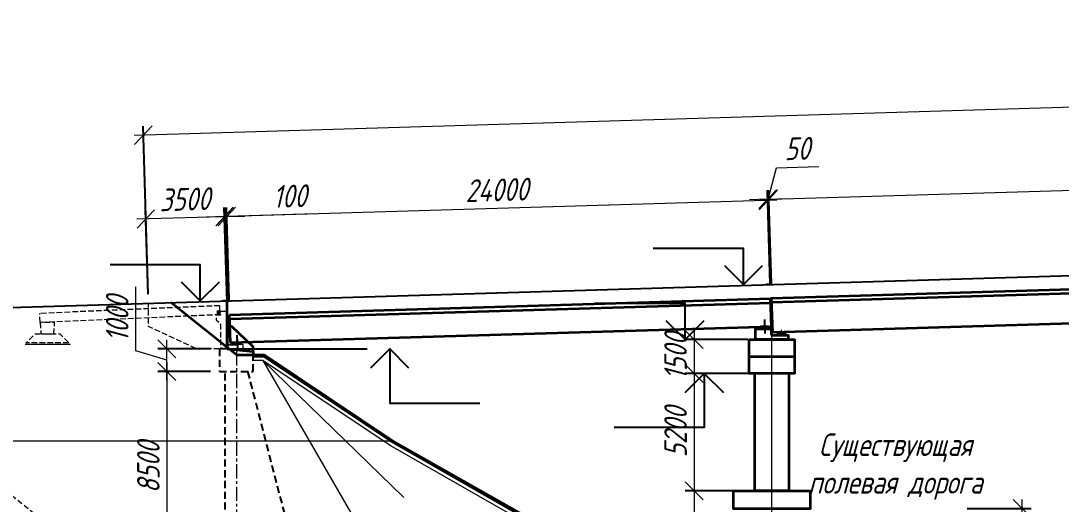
# Model space of a CAD drawing. Header units: millimetres. Extents: x 1864 to 10174863, y -4887456 to 5366151.
# Drawn here: x 5301896 to 5348033, y 9152 to 30555 of the extents above; entities that cross this region are included whole.
import ezdxf
from ezdxf.enums import TextEntityAlignment as Align

# ---------------------------------------------------------------- set-up
doc = ezdxf.new("R2018")
doc.units = ezdxf.units.MM
for name, pattern in [('DASHED', [7, 5, -2, 0]), ('HIDDEN', [9.525, 6.35, -3.175]), ('невидимая', [9.525, 6.35, -3.175]), ('осевая', [2, 1.25, -0.25, 0.25, -0.25])]:
    doc.linetypes.add(name, pattern=pattern)
for name, color, linetype, lineweight in [('(m)Невидимый контур', 4, 'HIDDEN', 18), ('04_Невидимые', 3, 'Continuous', 13), ('1-Бетон', 106, 'Continuous', 35), ('1-Примечания', 4, 'Continuous', 25), ('1-Размеры', 1, 'Continuous', 25), ('1-Текст_3', 250, 'Continuous', 25), ('ИС_TXT', 4, 'Continuous', 18), ('ИС_АРМ', 1, 'Continuous', 35), ('ИС_Основная', 7, 'Continuous', 35), ('ИС_Ось', 3, 'осевая', 18), ('ИС_Разм', 3, 'Continuous', 18), ('ИС_Размер', 3, 'Continuous', 18), ('ИС_Тонкая', 3, 'Continuous', 18)]:
    doc.layers.add(name, color=color, linetype=linetype, lineweight=lineweight)
doc.layers.add('ИС_Невидимая', color=4, linetype='невидимая')
doc.layers.add('Красный профиль', color=1, linetype='Continuous')
doc.styles.add('0', font='isocpeur.ttf', dxfattribs={"width": 0.8, "oblique": 15})
doc.styles.add('ISOCPEUR', font='isocpeur.ttf', dxfattribs={"width": 0.8, "oblique": 15, "height": 2.5})
doc.styles.get("Standard").update_dxf_attribs({"font": 'arial.ttf'})
doc.dimstyles.new('М400нов', dxfattribs={"dimscale": 400, "dimtxt": 2.5, "dimasz": 2, "dimexe": 1, "dimexo": 1, "dimgap": 0.8, "dimtad": 1, "dimdec": 0, "dimzin": 0, "dimdsep": 46, "dimtxsty": '0', "dimblk": 'OBLIQUE', "dimcen": 0.09, "dimdle": 1, "dimclrd": 256, "dimclre": 256, "dimclrt": 256, "dimadec": 4, "dimazin": 0, "dimtfac": 1, "dimtdec": 0, "dimtmove": 1, "dimatfit": 2, "dimfxl": 1, "dimtolj": 1, "dimtzin": 0, "dimlwd": -1, "dimarcsym": 0})

# ---------------------------------------------------------------- blocks, each defined once
blk = doc.blocks.new('33')
at = {"layer": '1-Бетон'}
for points in [[(33000, 1530), (33000, 0), (0, 0), (0, 1530), (33000, 1530)], [(0, 1350), (33000, 1350)]]:
    blk.add_lwpolyline(points, dxfattribs=at)
at = {"layer": 'ИС_Ось'}
for points in [[(400, -108), (400, 108)], [(32600, -108), (32600, 108)]]:
    blk.add_lwpolyline(points, dxfattribs=at)
blk = doc.blocks.new('_OBLIQUE')
at = {"color": 0, "linetype": 'ByBlock', "lineweight": -2}
blk.add_line((0.5, 0.5), (-0.5, -0.5), dxfattribs=at)
blk = doc.blocks.new('*D1196')
at = {"layer": 'Defpoints', "color": 0, "linetype": 'Continuous', "transparency": 16777216}
for p in [(5461641, 30143), (5461865, 22692), (5307554, 18046)]:
    blk.add_point(p, dxfattribs=at)
at = {"layer": 'ИС_Размер', "lineweight": -2, "transparency": 16777216}
for p, q in [((5461853, 23092), (5461629, 30543)), ((5307542, 18446), (5307318, 25898))]:
    blk.add_line(p, q, dxfattribs=at)
at = {"layer": 'ИС_Размер', "transparency": 16777216}
blk.add_line((5306930, 25486), (5462041, 30155), dxfattribs=at)
at = {"layer": 'ИС_Размер', "linetype": 'Continuous', "transparency": 16777216, "xscale": 800, "yscale": 800, "zscale": 800}
for p, rotation in [((5461641, 30143), 1.724269677828699), ((5307330, 25498), 181.7242696778287)]:
    blk.add_blockref('_OBLIQUE', p, dxfattribs=dict(at, rotation=rotation))
at = {"layer": 'ИС_Размер', "linetype": 'Continuous', "transparency": 16777216, "insert": (5384461, 28640), "char_height": 1000, "attachment_point": 5, "rotation": 1.7243, "style": '0'}
blk.add_mtext('\\A1;154400', dxfattribs=at)
blk = doc.blocks.new('*U455')
blk.add_lwpolyline([(0, 0), (0, 200)])
at = {"layer": 'Defpoints'}
for points in [[(-9, 0), (-9, 200)], [(-8, 0), (-8, 200)], [(8, 0), (8, 200)], [(9, 0), (9, 200)]]:
    blk.add_lwpolyline(points, dxfattribs=at)
blk = doc.blocks.new('б24 1.23')
at = {"layer": '1-Бетон', "linetype": 'Continuous'}
for points in [[(0, 0), (6, 1230)], [(5, 1050), (24005, 940)], [(6, 1230), (24005, 1120)], [(24000, -110), (24005, 1120)], [(0, 0), (24000, -110)]]:
    blk.add_lwpolyline(points, dxfattribs=at)
at = {"layer": 'Красный профиль', "linetype": 'Continuous'}
for points in [[(301, 306), (299, -309)], [(23701, 199), (23698, -416)]]:
    blk.add_lwpolyline(points, dxfattribs=at)
blk = doc.blocks.new('*D1197')
at = {"layer": 'Defpoints', "color": 0, "linetype": 'Continuous', "transparency": 16777216}
for p in [(5368053, 23647), (5368177, 19499), (5335192, 18509)]:
    blk.add_point(p, dxfattribs=at)
at = {"layer": 'ИС_Размер', "lineweight": -2, "transparency": 16777216}
for p, q in [((5368165, 19899), (5368041, 24047)), ((5335180, 18909), (5335055, 23057))]:
    blk.add_line(p, q, dxfattribs=at)
at = {"layer": 'ИС_Размер', "transparency": 16777216}
blk.add_line((5334668, 22645), (5368452, 23659), dxfattribs=at)
at = {"layer": 'ИС_Размер', "linetype": 'Continuous', "transparency": 16777216, "xscale": 800, "yscale": 800, "zscale": 800}
for p, rotation in [((5368053, 23647), 1.718358011817151), ((5335067, 22657), 181.7183580118171)]:
    blk.add_blockref('_OBLIQUE', p, dxfattribs=dict(at, rotation=rotation))
at = {"layer": 'ИС_Размер', "linetype": 'Continuous', "transparency": 16777216, "insert": (5351535, 23972), "char_height": 1000, "attachment_point": 5, "rotation": 1.7184, "style": '0'}
blk.add_mtext('\\A1;33000', dxfattribs=at)
blk = doc.blocks.new('*D1202')
at = {"layer": 'Defpoints', "color": 0, "linetype": 'Continuous', "transparency": 16777216}
for p in [(5335067, 22657), (5335142, 18508), (5335192, 18509)]:
    blk.add_point(p, dxfattribs=at)
at = {"layer": 'ИС_Размер', "transparency": 16777216}
for p, q in [((5335043, 22657), (5335415, 24048)), ((5335415, 24048), (5337282, 24104)), ((5335018, 22656), (5334218, 22632)), ((5335018, 22656), (5335067, 22657)), ((5335018, 22656), (5335067, 22657)), ((5335067, 22657), (5335867, 22681))]:
    blk.add_line(p, q, dxfattribs=at)
at = {"layer": 'ИС_Размер', "lineweight": -2, "transparency": 16777216}
for p, q in [((5335130, 18908), (5335006, 23056)), ((5335180, 18909), (5335055, 23057))]:
    blk.add_line(p, q, dxfattribs=at)
at = {"layer": 'ИС_Размер', "linetype": 'Continuous', "transparency": 16777216, "xscale": 800, "yscale": 800, "zscale": 800}
for p, rotation in [((5335067, 22657), 181.7183580117118), ((5335018, 22656), 1.71835801171178)]:
    blk.add_blockref('_OBLIQUE', p, dxfattribs=dict(at, rotation=rotation))
at = {"layer": 'ИС_Размер', "linetype": 'Continuous', "transparency": 16777216, "insert": (5336324, 24896), "char_height": 1000, "attachment_point": 5, "rotation": 1.7184, "style": '0'}
blk.add_mtext('\\A1;50', dxfattribs=at)
blk = doc.blocks.new('*D1203')
at = {"layer": 'Defpoints', "color": 0, "linetype": 'Continuous', "transparency": 16777216}
for p in [(5311032, 21888), (5335142, 18508), (5311153, 17796)]:
    blk.add_point(p, dxfattribs=at)
at = {"layer": 'ИС_Размер', "transparency": 16777216}
blk.add_line((5335421, 22612), (5310632, 21877), dxfattribs=at)
at = {"layer": 'ИС_Размер', "lineweight": -2, "transparency": 16777216}
for p, q in [((5335131, 18908), (5335009, 23000)), ((5311141, 18196), (5311020, 22288))]:
    blk.add_line(p, q, dxfattribs=at)
at = {"layer": 'ИС_Размер', "linetype": 'Continuous', "transparency": 16777216, "xscale": 800, "yscale": 800, "zscale": 800}
for p, rotation in [((5335021, 22600), 1.699057018737031), ((5311032, 21888), 181.6990570187371)]:
    blk.add_blockref('_OBLIQUE', p, dxfattribs=dict(at, rotation=rotation))
at = {"layer": 'ИС_Размер', "linetype": 'Continuous', "transparency": 16777216, "insert": (5323002, 23064), "char_height": 1000, "attachment_point": 5, "rotation": 1.6991, "style": '0'}
blk.add_mtext('\\A1;24000', dxfattribs=at)
blk = doc.blocks.new('*D1204')
at = {"layer": 'Defpoints', "color": 0, "linetype": 'Continuous', "transparency": 16777216}
for p in [(5310930, 21885), (5311054, 17706), (5311153, 17709)]:
    blk.add_point(p, dxfattribs=at)
at = {"layer": 'ИС_Размер', "lineweight": -2, "transparency": 16777216}
for p, q in [((5311042, 18106), (5310918, 22285)), ((5311141, 18108), (5311017, 22288))]:
    blk.add_line(p, q, dxfattribs=at)
at = {"layer": 'ИС_Размер', "transparency": 16777216}
for p, q in [((5310930, 21885), (5310130, 21862)), ((5311029, 21888), (5310930, 21885)), ((5311029, 21888), (5310930, 21885)), ((5314975, 22005), (5311029, 21888)), ((5311029, 21888), (5311829, 21912))]:
    blk.add_line(p, q, dxfattribs=at)
at = {"layer": 'ИС_Размер', "linetype": 'Continuous', "transparency": 16777216, "xscale": 800, "yscale": 800, "zscale": 800}
for p, rotation in [((5310930, 21885), 1.699057018644369), ((5311029, 21888), 181.6990570186444)]:
    blk.add_blockref('_OBLIQUE', p, dxfattribs=dict(at, rotation=rotation))
at = {"layer": 'ИС_Размер', "linetype": 'Continuous', "transparency": 16777216, "insert": (5313817, 22791), "char_height": 1000, "attachment_point": 5, "rotation": 1.6991, "style": '0'}
blk.add_mtext('\\A1;100', dxfattribs=at)
blk = doc.blocks.new('*D1205')
at = {"layer": 'Defpoints', "color": 0, "linetype": 'Continuous', "transparency": 16777216}
for p in [(5307442, 21779), (5307554, 18050), (5311054, 18155)]:
    blk.add_point(p, dxfattribs=at)
at = {"layer": 'ИС_Размер', "lineweight": -2, "transparency": 16777216}
for p, q in [((5307542, 18450), (5307430, 22179)), ((5311042, 18555), (5310930, 22284))]:
    blk.add_line(p, q, dxfattribs=at)
at = {"layer": 'ИС_Размер', "transparency": 16777216}
blk.add_line((5311341, 21896), (5307042, 21767), dxfattribs=at)
at = {"layer": 'ИС_Размер', "linetype": 'Continuous', "transparency": 16777216, "xscale": 800, "yscale": 800, "zscale": 800}
for p, rotation in [((5307442, 21779), 181.7209602020484), ((5310942, 21884), 1.720960202048429)]:
    blk.add_blockref('_OBLIQUE', p, dxfattribs=dict(at, rotation=rotation))
at = {"layer": 'ИС_Размер', "linetype": 'Continuous', "transparency": 16777216, "insert": (5309167, 22651), "char_height": 1000, "attachment_point": 5, "rotation": 1.721, "style": '0'}
blk.add_mtext('\\A1;3500', dxfattribs=at)
blk = doc.blocks.new('*U446')
at = {"layer": '1-Примечания', "linetype": 'Continuous'}
blk.add_line((0, 0), (4.5, 0), dxfattribs=at)
for points in [[(7, 0), (7, 4), (17, 4)], [(9.12, 2.12), (7, 0), (4.88, 2.12)]]:
    blk.add_lwpolyline(points, dxfattribs=at)
at = {"layer": '1-Текст_3', "lineweight": 30, "oblique": 15, "width": 0.8, "flags": 104}
blk.add_attdef('ВЫСОТА', text='', height=3, dxfattribs=at).set_placement((12.13, 6.17), align=Align.MIDDLE_CENTER)
blk.add_attdef('ПРИМЕЧАНИЕ', text='', height=3, dxfattribs=at).set_placement((12, 3.25), align=Align.TOP_CENTER)
blk = doc.blocks.new('*U447')
at = {"layer": '1-Примечания', "linetype": 'Continuous'}
blk.add_line((0, 0), (2.5, 0), dxfattribs=at)
for points in [[(7.12, -2.12), (5, 0), (2.88, -2.12)], [(5, 0), (5, -6), (15, -6)]]:
    blk.add_lwpolyline(points, dxfattribs=at)
at = {"layer": '1-Текст_3', "lineweight": 30, "oblique": 15, "width": 0.8, "flags": 104}
blk.add_attdef('ВЫСОТА', text='', height=3, dxfattribs=at).set_placement((10.13, -3.83), align=Align.MIDDLE_CENTER)
blk.add_attdef('ПРИМЕЧАНИЕ', text='', height=3, dxfattribs=at).set_placement((10, -6.75), align=Align.TOP_CENTER)
blk = doc.blocks.new('*U437')
at = {"layer": '1-Примечания', "linetype": 'Continuous'}
blk.add_line((0, 0), (0.5, 0), dxfattribs=at)
for points in [[(3, 0), (3, 4), (13, 4)], [(5.12, 2.12), (3, 0), (0.88, 2.12)]]:
    blk.add_lwpolyline(points, dxfattribs=at)
at = {"layer": '1-Текст_3', "lineweight": 30, "oblique": 15, "width": 0.8, "flags": 104}
blk.add_attdef('ВЫСОТА', text='', height=3, dxfattribs=at).set_placement((8.13, 6.17), align=Align.MIDDLE_CENTER)
blk.add_attdef('ПРИМЕЧАНИЕ', text='', height=3, dxfattribs=at).set_placement((8, 3.25), align=Align.TOP_CENTER)
blk = doc.blocks.new('*U439')
at = {"layer": '1-Примечания', "linetype": 'Continuous'}
blk.add_line((0, 0), (0.5, 0), dxfattribs=at)
for points in [[(3, 0), (3, 4), (13, 4)], [(5.12, 2.12), (3, 0), (0.88, 2.12)]]:
    blk.add_lwpolyline(points, dxfattribs=at)
at = {"layer": '1-Текст_3', "lineweight": 30, "oblique": 15, "width": 0.8, "flags": 104}
blk.add_attdef('ВЫСОТА', text='', height=3, dxfattribs=at).set_placement((8.13, 6.17), align=Align.MIDDLE_CENTER)
blk.add_attdef('ПРИМЕЧАНИЕ', text='', height=3, dxfattribs=at).set_placement((8, 3.25), align=Align.TOP_CENTER)
blk = doc.blocks.new('*U442')
at = {"layer": '1-Примечания', "linetype": 'Continuous'}
blk.add_line((0, 0), (-15.5, 0), dxfattribs=at)
for points in [[(-18, 0), (-18, -6), (-28, -6)], [(-20.12, -2.12), (-18, 0), (-15.88, -2.12)]]:
    blk.add_lwpolyline(points, dxfattribs=at)
at = {"layer": '1-Текст_3', "lineweight": 30, "oblique": 15, "width": 0.8, "flags": 104}
blk.add_attdef('ВЫСОТА', text='', height=3, dxfattribs=at).set_placement((-23.13, -3.83), align=Align.MIDDLE_CENTER)
blk.add_attdef('ПРИМЕЧАНИЕ', text='', height=3, dxfattribs=at).set_placement((-23, -6.75), align=Align.TOP_CENTER)
blk = doc.blocks.new('*D1243')
at = {"layer": 'Defpoints', "color": 0, "linetype": 'Continuous', "transparency": 16777216}
for p in [(5343461, 8964), (5346307, 8964), (5343461, 4464)]:
    blk.add_point(p, dxfattribs=at)
at = {"layer": 'ИС_Размер', "transparency": 16777216}
blk.add_line((5346307, 4064), (5346307, 9364), dxfattribs=at)
at = {"layer": 'ИС_Размер', "lineweight": -2, "transparency": 16777216}
for p, q in [((5343861, 8964), (5346707, 8964)), ((5343861, 4464), (5346707, 4464))]:
    blk.add_line(p, q, dxfattribs=at)
at = {"layer": 'ИС_Размер', "linetype": 'Continuous', "transparency": 16777216, "xscale": 800, "yscale": 800, "zscale": 800}
for p, rotation in [((5346307, 8964), 90), ((5346307, 4464), 270)]:
    blk.add_blockref('_OBLIQUE', p, dxfattribs=dict(at, rotation=rotation))
at = {"layer": 'ИС_Размер', "linetype": 'Continuous', "transparency": 16777216, "insert": (5345487, 6714), "char_height": 1000, "attachment_point": 5, "rotation": 90, "style": '0'}
blk.add_mtext('\\A1;4500', dxfattribs=at)
blk = doc.blocks.new('*D1263')
at = {"layer": 'Defpoints', "color": 0, "linetype": 'Continuous', "transparency": 16777216}
for p in [(5334203, 14940), (5331752, 9740), (5334453, 9740)]:
    blk.add_point(p, dxfattribs=at)
at = {"layer": 'ИС_Размер', "transparency": 16777216}
blk.add_line((5331752, 15340), (5331752, 9340), dxfattribs=at)
at = {"layer": 'ИС_Размер', "lineweight": -2, "transparency": 16777216}
for p, q in [((5333803, 14940), (5331352, 14940)), ((5334053, 9740), (5331352, 9740))]:
    blk.add_line(p, q, dxfattribs=at)
at = {"layer": 'ИС_Размер', "linetype": 'Continuous', "transparency": 16777216, "xscale": 800, "yscale": 800, "zscale": 800}
for p, rotation in [((5331752, 14940), 90), ((5331752, 9740), 270)]:
    blk.add_blockref('_OBLIQUE', p, dxfattribs=dict(at, rotation=rotation))
at = {"layer": 'ИС_Размер', "linetype": 'Continuous', "transparency": 16777216, "insert": (5330932, 12340), "char_height": 1000, "attachment_point": 5, "rotation": 90, "style": '0'}
blk.add_mtext('\\A1;5200', dxfattribs=at)
blk = doc.blocks.new('*D1264')
at = {"layer": 'Defpoints', "color": 0, "linetype": 'Continuous', "transparency": 16777216}
for p in [(5334203, 16440), (5331752, 14940), (5334203, 14940)]:
    blk.add_point(p, dxfattribs=at)
at = {"layer": 'ИС_Размер', "transparency": 16777216}
blk.add_line((5331752, 16840), (5331752, 14540), dxfattribs=at)
at = {"layer": 'ИС_Размер', "lineweight": -2, "transparency": 16777216}
for p, q in [((5333803, 16440), (5331352, 16440)), ((5333803, 14940), (5331352, 14940))]:
    blk.add_line(p, q, dxfattribs=at)
at = {"layer": 'ИС_Размер', "linetype": 'Continuous', "transparency": 16777216, "xscale": 800, "yscale": 800, "zscale": 800}
for p, rotation in [((5331752, 16440), 90), ((5331752, 14940), 270)]:
    blk.add_blockref('_OBLIQUE', p, dxfattribs=dict(at, rotation=rotation))
at = {"layer": 'ИС_Размер', "linetype": 'Continuous', "transparency": 16777216, "insert": (5330932, 15690), "char_height": 1000, "attachment_point": 5, "rotation": 90, "style": '0'}
blk.add_mtext('\\A1;1500', dxfattribs=at)
blk = doc.blocks.new('*D1265')
at = {"layer": 'Defpoints', "color": 0, "linetype": 'Continuous', "transparency": 16777216}
for p in [(5334453, 9740), (5331752, 2940), (5333203, 2940)]:
    blk.add_point(p, dxfattribs=at)
at = {"layer": 'ИС_Размер', "lineweight": -2, "transparency": 16777216}
for p, q in [((5334053, 9740), (5331352, 9740)), ((5332803, 2940), (5331352, 2940))]:
    blk.add_line(p, q, dxfattribs=at)
at = {"layer": 'ИС_Размер', "transparency": 16777216}
blk.add_line((5331752, 10140), (5331752, 2540), dxfattribs=at)
at = {"layer": 'ИС_Размер', "linetype": 'Continuous', "transparency": 16777216, "xscale": 800, "yscale": 800, "zscale": 800}
for p, rotation in [((5331752, 9740), 90), ((5331752, 2940), 270)]:
    blk.add_blockref('_OBLIQUE', p, dxfattribs=dict(at, rotation=rotation))
at = {"layer": 'ИС_Размер', "linetype": 'Continuous', "transparency": 16777216, "insert": (5330932, 6340), "char_height": 1000, "attachment_point": 5, "rotation": 90, "style": '0'}
blk.add_mtext('\\A1;6800', dxfattribs=at)
blk = doc.blocks.new('*D1266')
at = {"layer": 'Defpoints', "color": 0, "linetype": 'Continuous', "transparency": 16777216}
for p in [(5310704, 15029), (5308372, 6529), (5310491, 6529)]:
    blk.add_point(p, dxfattribs=at)
at = {"layer": 'ИС_Размер', "transparency": 16777216}
blk.add_line((5308372, 15429), (5308372, 6129), dxfattribs=at)
at = {"layer": 'ИС_Размер', "lineweight": -2, "transparency": 16777216}
for p, q in [((5310304, 15029), (5307972, 15029)), ((5310091, 6529), (5307972, 6529))]:
    blk.add_line(p, q, dxfattribs=at)
at = {"layer": 'ИС_Размер', "linetype": 'Continuous', "transparency": 16777216, "xscale": 800, "yscale": 800, "zscale": 800}
for p, rotation in [((5308372, 15029), 90), ((5308372, 6529), 270)]:
    blk.add_blockref('_OBLIQUE', p, dxfattribs=dict(at, rotation=rotation))
at = {"layer": 'ИС_Размер', "linetype": 'Continuous', "transparency": 16777216, "insert": (5307552, 10779), "char_height": 1000, "attachment_point": 5, "rotation": 90, "style": '0'}
blk.add_mtext('\\A1;8500', dxfattribs=at)
blk = doc.blocks.new('*D1268')
at = {"layer": 'Defpoints', "color": 0, "linetype": 'Continuous', "transparency": 16777216}
for p in [(5308372, 16025), (5310704, 16025), (5310704, 15029)]:
    blk.add_point(p, dxfattribs=at)
at = {"layer": 'ИС_Размер', "transparency": 16777216}
for p, q in [((5306992, 15941), (5306992, 18769)), ((5308372, 14629), (5308372, 16425)), ((5308372, 15527), (5306992, 15941))]:
    blk.add_line(p, q, dxfattribs=at)
at = {"layer": 'ИС_Размер', "lineweight": -2, "transparency": 16777216}
for p, q in [((5310304, 16025), (5307972, 16025)), ((5310304, 15029), (5307972, 15029))]:
    blk.add_line(p, q, dxfattribs=at)
at = {"layer": 'ИС_Размер', "linetype": 'Continuous', "transparency": 16777216, "xscale": 800, "yscale": 800, "zscale": 800}
for p, rotation in [((5308372, 16025), 90), ((5308372, 15029), 270)]:
    blk.add_blockref('_OBLIQUE', p, dxfattribs=dict(at, rotation=rotation))
at = {"layer": 'ИС_Размер', "linetype": 'Continuous', "transparency": 16777216, "insert": (5306172, 17355), "char_height": 1000, "attachment_point": 5, "rotation": 90, "style": '0'}
blk.add_mtext('\\A1;1000', dxfattribs=at)

msp = doc.modelspace()

# ---------------------------------------------------------------- linework, layer by layer
at = {"layer": '(m)Невидимый контур', "color": 3, "ltscale": 37}
msp.add_line((5308002.7, 4328.6), (5291539.2, 17487.3), dxfattribs=at)
at = {"linetype": 'Continuous', "flags": 128}
msp.add_lwpolyline([(5311053.6, 16225.8), (5311453.6, 16225.8), (5311453.6, 16297.8)], dxfattribs=at)
at = {"layer": '04_Невидимые', "color": 4, "linetype": 'DASHED', "ltscale": 50, "flags": 128}
for points in [[(5311053.6, 16025.4), (5309703.8, 16025.4), (5307554.8, 17025.7), (5307554.1, 18050.5)], [(5302750.8, 17199.3), (5302733.8, 17599.8)], [(5310726.6, 17939.4), (5302743.6, 17600.2)], [(5310743.5, 17539.8), (5302760.6, 17200.5)], [(5302760.6, 17200.5), (5302760.6, 17190.5)]]:
    msp.add_lwpolyline(points, dxfattribs=at)
for points in [[(5311053.6, 16025.4), (5311053.6, 17690.2), (5310754.1, 17690.2), (5310754.1, 17521.7), (5310553.6, 17521.7), (5310553.6, 17321.7), (5310753.6, 17121.7), (5310753.6, 16025.4)], [(5302760.6, 17190.5), (5302784.6, 16710.5), (5302805.6, 16690.5), (5303345.6, 16690.5), (5303366.6, 16710.5), (5303390.6, 17190.5)], [(5304025.6, 16290.5), (5302125.6, 16290.5), (5302525.6, 16690.5), (5303625.6, 16690.5)]]:
    msp.add_lwpolyline(points, close=True, dxfattribs=at)
at = {"layer": '04_Невидимые', "color": 4, "linetype": 'DASHED', "ltscale": 500, "flags": 128}
msp.add_lwpolyline([(5310743.6, 17539), (5310726.6, 17939.4)], dxfattribs=at)
msp.add_lwpolyline([(5310743.6, 17539), (5310726.6, 17939.4)], dxfattribs=at)
msp.add_lwpolyline([(5311053.6, 16025.5), (5311753.6, 15956.7), (5311753.6, 16225.8), (5311053.6, 16225.8)], close=True, dxfattribs=at)
at = {"layer": '1-Бетон'}
for points in [[(5334477.9, 16440.2), (5334477.9, 16916.2), (5335178.2, 16916.2), (5335178.2, 16640.2)], [(5335178.2, 16640.2), (5335927.9, 16640.2), (5335927.9, 16440.2), (5334477.9, 16440.2), (5334477.9, 16440.2)], [(5334203, 15690.2), (5336203, 15690.2)], [(5335953.8, 14940.2), (5335953.1, 9739.7), (5334453.1, 9739.7), (5334453.8, 14940.2)]]:
    msp.add_lwpolyline(points, dxfattribs=at)
for points in [[(5335048.5, 16995.8), (5334708.5, 16995.8), (5334708.5, 17015.8), (5335048.5, 17015.8)], [(5335028.5, 16995.8), (5334728.5, 16995.8), (5334728.5, 16916.2), (5335028.5, 16916.2)], [(5335798.2, 16718.2), (5335458.2, 16718.2), (5335458.2, 16738.2), (5335798.2, 16738.2)], [(5335778.2, 16640.2), (5335478.2, 16640.2), (5335478.2, 16718.2), (5335778.2, 16718.2)], [(5311573.6, 16277.8), (5311333.6, 16277.8), (5311333.6, 16297.8), (5311573.6, 16297.8)], [(5311553.7, 16225.8), (5311353.7, 16225.8), (5311353.7, 16277.8), (5311553.7, 16277.8)], [(5334203, 16440.2), (5336203, 16440.2), (5336203, 14940.2), (5334203, 14940.2)], [(5333504.3, 9739.7), (5336904.3, 9739.7), (5336904.3, 8939.7), (5333504.3, 8939.7)]]:
    msp.add_lwpolyline(points, close=True, dxfattribs=at)
at = {"layer": '1-Бетон', "color": 1}
msp.add_lwpolyline([(5312203.8, 15744.6), (5312703.5, 15744.6), (5318399.1, 11947.6), (5331923, 4296.5)], dxfattribs=at)
at = {"layer": 'ИС_TXT', "color": 5, "ltscale": 0.05}
msp.add_line((5304094.9, 16227.1, 999), (5302094.9, 16227.1, 999), dxfattribs=at)
at = {"layer": 'ИС_Невидимая', "ltscale": 50}
msp.add_lwpolyline([(5312203.8, 15912.4), (5311053.6, 16025.5), (5310703.8, 16025.4), (5310703.8, 15028.6), (5312203.8, 15028.6)], close=True, dxfattribs=at)
msp.add_lwpolyline([(5311953.3, 15028.6), (5314153, 6528.6), (5310953, 6528.6), (5310953.5, 15028.6)], dxfattribs=at)
at = {"layer": 'ИС_Основная'}
for p, q in [((5311473.3, 15744.6), (5308553.5, 18080.4)), ((5312203.8, 15912.4), (5312203.5, 15744.6))]:
    msp.add_line(p, q, dxfattribs=at)
for points in [[(5311053.6, 16025.5), (5311053.6, 18155.4)], [(5318399.1, 11947.6), (5312703.5, 15744.6), (5311473.3, 15744.6)], [(5331722.3, 4334.3), (5318399.1, 11947.6)]]:
    msp.add_lwpolyline(points, dxfattribs=at)
msp.add_lwpolyline([(5311053.6, 16025.5), (5312203.8, 15912.4), (5312203.8, 16112.4), (5311253.6, 17017.4), (5311053.6, 17017.4)], close=True, dxfattribs=at)
at = {"layer": 'ИС_Ось', "ltscale": 10}
msp.add_lwpolyline([(5334878.2, 17075.8), (5334878.2, 16952.6)], dxfattribs=at)
at = {"layer": 'ИС_Ось', "ltscale": 500}
for points in [[(5335203.7, -880.9), (5335202.9, 16744.1)], [(5311453.8, 15920.1), (5311453.8, 5720)]]:
    msp.add_lwpolyline(points, dxfattribs=at)
at = {"layer": 'ИС_Ось'}
for points in [[(5335203.7, -6395.1), (5335202.9, 16744.1)], [(5335628.3, 16814.8), (5335628.3, 16609.6)], [(5311453.6, 16438.4), (5311453.6, 16233.2)]]:
    msp.add_lwpolyline(points, dxfattribs=at)
at = {"layer": 'ИС_Тонкая'}
for q in [(5318888.6, 9444.5), (5319107.7, 4309.9)]:
    msp.add_line((5312633.9, 15514.6), q, dxfattribs=at)
for points in [[(5318357, 11879.5), (5312679.3, 15664.6), (5312203.5, 15664.6)], [(5318278.1, 11751.8), (5312633.9, 15514.6), (5312203.5, 15514.6)], [(5318399.1, 11947.6), (5284825.4, 11947.6)], [(5331383.7, 4262.9), (5318278.1, 11751.8)], [(5331681.8, 4265.3), (5318357, 11879.5)]]:
    msp.add_lwpolyline(points, dxfattribs=at)
at = {"layer": 'Красный профиль', "linetype": 'Continuous', "flags": 128}
msp.add_lwpolyline([(5293540.6, 17630.1), (5449135.8, 22297.9)], dxfattribs=at)

# ---------------------------------------------------------------- block references
at = {"linetype": 'Continuous', "rotation": 1.718358011816822}
msp.add_blockref('33', (5335238.8, 16749.2), dxfattribs=at)
at = {"layer": '1-Бетон', "rotation": 1.961774794791721}
msp.add_blockref('б24 1.23', (5311190, 16312.5), dxfattribs=at)
at = {"layer": '1-Размеры', "transparency": 33554687}
ref = msp.add_blockref('*U437', (5335145, 18878.2), dxfattribs=dict(at, xscale=-399.9999999999999, yscale=399.9999999999999, zscale=399.9999999999999, rotation=359.999718071565))
lines = msp.add_mtext('\\W0.8000;18.88', dxfattribs={"layer": '1-Текст_3', "insert": (5331894.4, 21345.1), "char_height": 2.5, "attachment_point": 1, "rotation": 359.99972, "bg_fill": 3, "box_fill_scale": 1, "bg_fill_color": 256, "bg_fill_transparency": 0})
ref.add_attrib('ВЫСОТА', '', (5331894.4, 21345.1)).embed_mtext(lines)
lines = msp.add_mtext('\\W0.8000;', dxfattribs={"layer": '1-Текст_3', "insert": (5331945, 20178.2), "char_height": 2.5, "attachment_point": 1, "rotation": 359.99972, "bg_fill": 3, "box_fill_scale": 1, "bg_fill_color": 256, "bg_fill_transparency": 0})
ref.add_attrib('ПРИМЕЧАНИЕ', '', (5331945, 20178.2)).embed_mtext(lines)
ref = msp.add_blockref('*U439', (5311053.6, 18155.4), dxfattribs=dict(at, xscale=-399.9999999999999, yscale=399.9999999999999, zscale=399.9999999999999, rotation=359.999718071565))
lines = msp.add_mtext('\\W0.8000;18.16', dxfattribs={"layer": '1-Текст_3', "insert": (5307802.9, 20622.4), "char_height": 2.5, "attachment_point": 1, "rotation": 359.99972, "bg_fill": 3, "box_fill_scale": 1, "bg_fill_color": 256, "bg_fill_transparency": 0})
ref.add_attrib('ВЫСОТА', '', (5307802.9, 20622.4)).embed_mtext(lines)
lines = msp.add_mtext('\\W0.8000;', dxfattribs={"layer": '1-Текст_3', "insert": (5307853.6, 19455.5), "char_height": 2.5, "attachment_point": 1, "rotation": 359.99972, "bg_fill": 3, "box_fill_scale": 1, "bg_fill_color": 256, "bg_fill_transparency": 0})
ref.add_attrib('ПРИМЕЧАНИЕ', '', (5307853.6, 19455.5)).embed_mtext(lines)
ref = msp.add_blockref('*U446', (5334153.8, 16440.2), dxfattribs=dict(at, xscale=-399.9999999999999, yscale=399.9999999999999, zscale=399.9999999999999, rotation=359.999718071565))
lines = msp.add_mtext('\\W0.8000;16.44', dxfattribs={"layer": '1-Текст_3', "insert": (5329303.2, 18907.1), "char_height": 2.5, "attachment_point": 1, "rotation": 359.99972, "bg_fill": 3, "box_fill_scale": 1, "bg_fill_color": 256, "bg_fill_transparency": 0})
ref.add_attrib('ВЫСОТА', '', (5329303.2, 18907.1)).embed_mtext(lines)
lines = msp.add_mtext('\\W0.8000;', dxfattribs={"layer": '1-Текст_3', "insert": (5329353.8, 17740.2), "char_height": 2.5, "attachment_point": 1, "rotation": 359.99972, "bg_fill": 3, "box_fill_scale": 1, "bg_fill_color": 256, "bg_fill_transparency": 0})
ref.add_attrib('ПРИМЕЧАНИЕ', '', (5329353.8, 17740.2)).embed_mtext(lines)
ref = msp.add_blockref('*U442', (5311053.8, 16025.4), dxfattribs=dict(at, xscale=-399.9999999999998, yscale=399.9999999999998, zscale=399.9999999999998, rotation=359.999718071565))
lines = msp.add_mtext('\\W0.8000;16.03', dxfattribs={"layer": '1-Текст_3', "insert": (5320304.4, 14492.3), "char_height": 2.5, "attachment_point": 1, "rotation": 359.99972, "bg_fill": 3, "box_fill_scale": 1, "bg_fill_color": 256, "bg_fill_transparency": 0})
ref.add_attrib('ВЫСОТА', '', (5320304.4, 14492.3)).embed_mtext(lines)
lines = msp.add_mtext('\\W0.8000;', dxfattribs={"layer": '1-Текст_3', "insert": (5320253.8, 13325.4), "char_height": 2.5, "attachment_point": 1, "rotation": 359.99972, "bg_fill": 3, "box_fill_scale": 1, "bg_fill_color": 256, "bg_fill_transparency": 0})
ref.add_attrib('ПРИМЕЧАНИЕ', '', (5320253.8, 13325.4)).embed_mtext(lines)
ref = msp.add_blockref('*U447', (5334203, 14940.1), dxfattribs=dict(at, xscale=-399.9999999999999, yscale=399.9999999999999, zscale=399.9999999999999, rotation=359.999718071565))
lines = msp.add_mtext('\\W0.8000;14.94', dxfattribs={"layer": '1-Текст_3', "insert": (5330152.3, 13407), "char_height": 2.5, "attachment_point": 1, "rotation": 359.99972, "bg_fill": 3, "box_fill_scale": 1, "bg_fill_color": 256, "bg_fill_transparency": 0})
ref.add_attrib('ВЫСОТА', '', (5330152.3, 13407)).embed_mtext(lines)
lines = msp.add_mtext('\\W0.8000;', dxfattribs={"layer": '1-Текст_3', "insert": (5330203, 12240.1), "char_height": 2.5, "attachment_point": 1, "rotation": 359.99972, "bg_fill": 3, "box_fill_scale": 1, "bg_fill_color": 256, "bg_fill_transparency": 0})
ref.add_attrib('ПРИМЕЧАНИЕ', '', (5330203, 12240.1)).embed_mtext(lines)
at = {"layer": 'ИС_АРМ', "xscale": -1}
msp.add_blockref('*U455', (5310655, 17521.7), dxfattribs=at)

# ---------------------------------------------------------------- texts
at = {"layer": 'ИС_Разм', "insert": (5340682, 10816.6), "char_height": 2000, "width": 9944.973, "attachment_point": 5, "style": 'ISOCPEUR'}
msp.add_mtext('{\\H0.5x;Существующая полевая дорога}', dxfattribs=at)

# ---------------------------------------------------------------- dimensions: what is measured, and where the dimension line sits
at = {"layer": 'ИС_Размер', "linetype": 'Continuous'}
for p1, p2, distance, override, picture, middle in [((5307554.1, 18046.5), (5461865.2, 22691.7), 7455, {"dimrnd": 200}, '*D1196', (5384460.7, 28640.3)), ((5335142.3934, 18507.7842), (5335191.8557, 18509.2681), 4149.9952, {"dimrnd": 10}, '*D1202', (5335710.3803, 24877.6759)), ((5311053.6, 18155.4), (5307554.1, 18050.3), -3730.5, {"dimrnd": 10}, '*D1205', (5309167.2, 22651.4))]:
    dim = msp.add_aligned_dim(p1=p1, p2=p2, distance=distance, dimstyle='М400нов', override=override, dxfattribs=at)
    dim.commit()
    dim.dimension.update_dxf_attribs({"geometry": picture, "text_midpoint": middle})
for p1, p2, distance, picture, middle in [((5335191.9, 18509.3), (5368177, 19498.8), 4150, '*D1197', (5351535.4, 23971.8)), ((5335142.4, 18507.8), (5311152.9, 17796.2), -4094, '*D1203', (5323002, 23063.8))]:
    dim = msp.add_aligned_dim(p1=p1, p2=p2, distance=distance, dimstyle='М400нов', dxfattribs=at)
    dim.commit()
    dim.dimension.update_dxf_attribs({"geometry": picture, "text_midpoint": middle})
dim = msp.add_linear_dim(base=(5310929.6, 21885.4), p1=(5311152.9, 17708.7), p2=(5311053.6, 17705.7), angle=181.69906, dimstyle='М400нов', override={"dimrnd": 10}, dxfattribs=at)
dim.commit()
dim.dimension.update_dxf_attribs({"geometry": '*D1204', "text_midpoint": (5313841.7, 21971.8), "dimtype": 161})
for base, p1, p2, override, picture, middle in [((5308372, 16025.4), (5310704.1, 15028.6), (5310703.8, 16025.4), {"dimrnd": 10}, '*D1268', (5306172, 16261)), ((5331752.2227, 9739.6819), (5334202.9713, 14940.1839), (5334453.1468, 9739.6819), {"dimrnd": 5}, '*D1263', (5330932.2227, 12339.9329))]:
    dim = msp.add_linear_dim(base=base, p1=p1, p2=p2, angle=90, dimstyle='М400нов', override=override, dxfattribs=at)
    dim.commit()
    dim.dimension.update_dxf_attribs({"geometry": picture, "text_midpoint": middle})
dim = msp.add_linear_dim(base=(5331752.2, 14940.1), p1=(5334203, 16440.2), p2=(5334203, 14940.1), angle=90, dimstyle='М400нов', dxfattribs=at)
dim.commit()
dim.dimension.update_dxf_attribs({"geometry": '*D1264', "text_midpoint": (5331752.2, 15690.1), "dimtype": 160})
for base, p1, p2, picture, middle in [((5308372, 6528.6), (5310704.1, 15028.6), (5310490.5, 6528.6), '*D1266', (5307552, 10778.6)), ((5331752.2, 2940.1), (5334453.1, 9739.7), (5333203.3, 2940.1), '*D1265', (5330932.2, 6339.9)), ((5346306.8, 8963.6), (5343460.9, 4463.6), (5343460.9, 8963.6), '*D1243', (5345486.8, 6713.6))]:
    dim = msp.add_linear_dim(base=base, p1=p1, p2=p2, angle=90, dimstyle='М400нов', dxfattribs=at)
    dim.commit()
    dim.dimension.update_dxf_attribs({"geometry": picture, "text_midpoint": middle})

doc.saveas('drawing.dxf')
